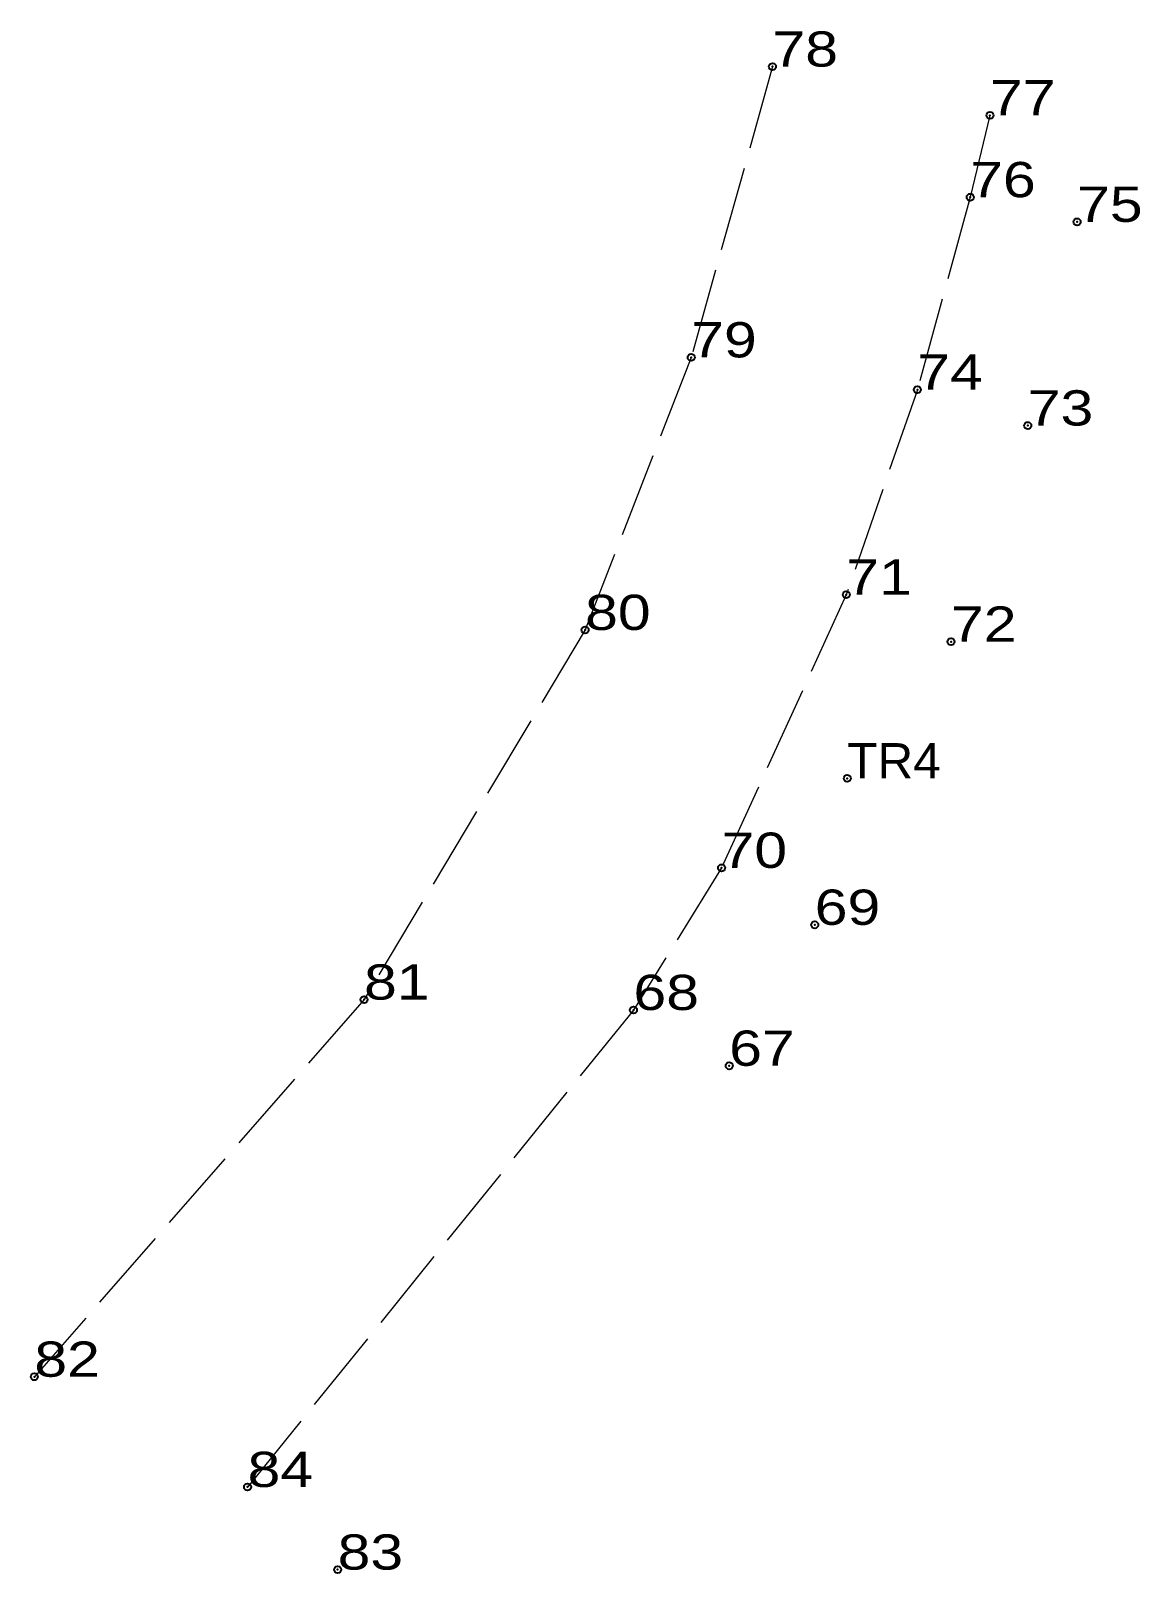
# Model space of a CAD drawing. Header units: metres. Extents: x 535505 to 539567, y 1836584 to 1838311.
# Drawn here: x 537636.6 to 537693.2, y 1838232.6 to 1838311.3 of the extents above; entities that cross this region are included whole.
import ezdxf

# ---------------------------------------------------------------- set-up
doc = ezdxf.new("R2010")
doc.units = ezdxf.units.M
doc.header["$LTSCALE"] = 0.72
doc.header["$PDMODE"] = 32
doc.header["$PDSIZE"] = 0.36
doc.linetypes.add('LONG_DASHED', pattern=[7.5, 6, -1.5])
doc.layers.add('12', color=7, linetype='Continuous')
doc.layers.add('7', color=7, linetype='Continuous')
doc.layers.add('36', color=7, linetype='Continuous', lineweight=13)

msp = doc.modelspace()

# ---------------------------------------------------------------- linework, layer by layer
at = {"layer": '36', "linetype": 'LONG_DASHED'}
for points in [[(537674.44, 1838309.49), (537670.29, 1838294.64), (537664.87, 1838280.72), (537653.58, 1838261.84), (537636.74, 1838242.58)], [(537685.55, 1838307), (537684.54, 1838302.82), (537681.84, 1838292.99), (537678.21, 1838282.52), (537671.84, 1838268.57), (537667.34, 1838261.31), (537647.63, 1838236.95)]]:
    msp.add_lwpolyline(points, dxfattribs=at)
at = {"layer": '7'}
for p in [(537674.44, 1838309.49), (537685.55, 1838307), (537684.54, 1838302.82), (537690, 1838301.56), (537670.29, 1838294.64), (537681.84, 1838292.99), (537687.48, 1838291.16), (537678.21, 1838282.52), (537664.87, 1838280.72), (537683.56, 1838280.12), (537678.26, 1838273.14), (537671.84, 1838268.57), (537676.6, 1838265.66), (537653.58, 1838261.84), (537667.34, 1838261.31), (537672.23, 1838258.46), (537636.74, 1838242.58), (537647.63, 1838236.95), (537652.23, 1838232.73)]:
    msp.add_point(p, dxfattribs=at)

# ---------------------------------------------------------------- texts
at = {"layer": '12'}
for s, width, p in [('78', 1.25, (537674.44, 1838309.49)), ('77', 1.25, (537685.55, 1838307)), ('76', 1.25, (537684.54, 1838302.82)), ('75', 1.25, (537690, 1838301.56)), ('79', 1.25, (537670.29, 1838294.64)), ('74', 1.25, (537681.84, 1838292.99)), ('73', 1.25, (537687.48, 1838291.16)), ('71', 1.25, (537678.21, 1838282.52)), ('80', 1.25, (537664.87, 1838280.72)), ('72', 1.25, (537683.56, 1838280.12)), ('TR4', 1.05, (537678.26, 1838273.14)), ('70', 1.25, (537671.84, 1838268.57)), ('69', 1.25, (537676.6, 1838265.66)), ('81', 1.25, (537653.58, 1838261.84)), ('68', 1.25, (537667.34, 1838261.31)), ('67', 1.25, (537672.23, 1838258.46)), ('82', 1.25, (537636.74, 1838242.58)), ('84', 1.25, (537647.63, 1838236.95)), ('83', 1.25, (537652.23, 1838232.73))]:
    msp.add_text(s, height=1.8, dxfattribs=dict(at, width=width)).set_placement(p)

doc.saveas('drawing.dxf')
